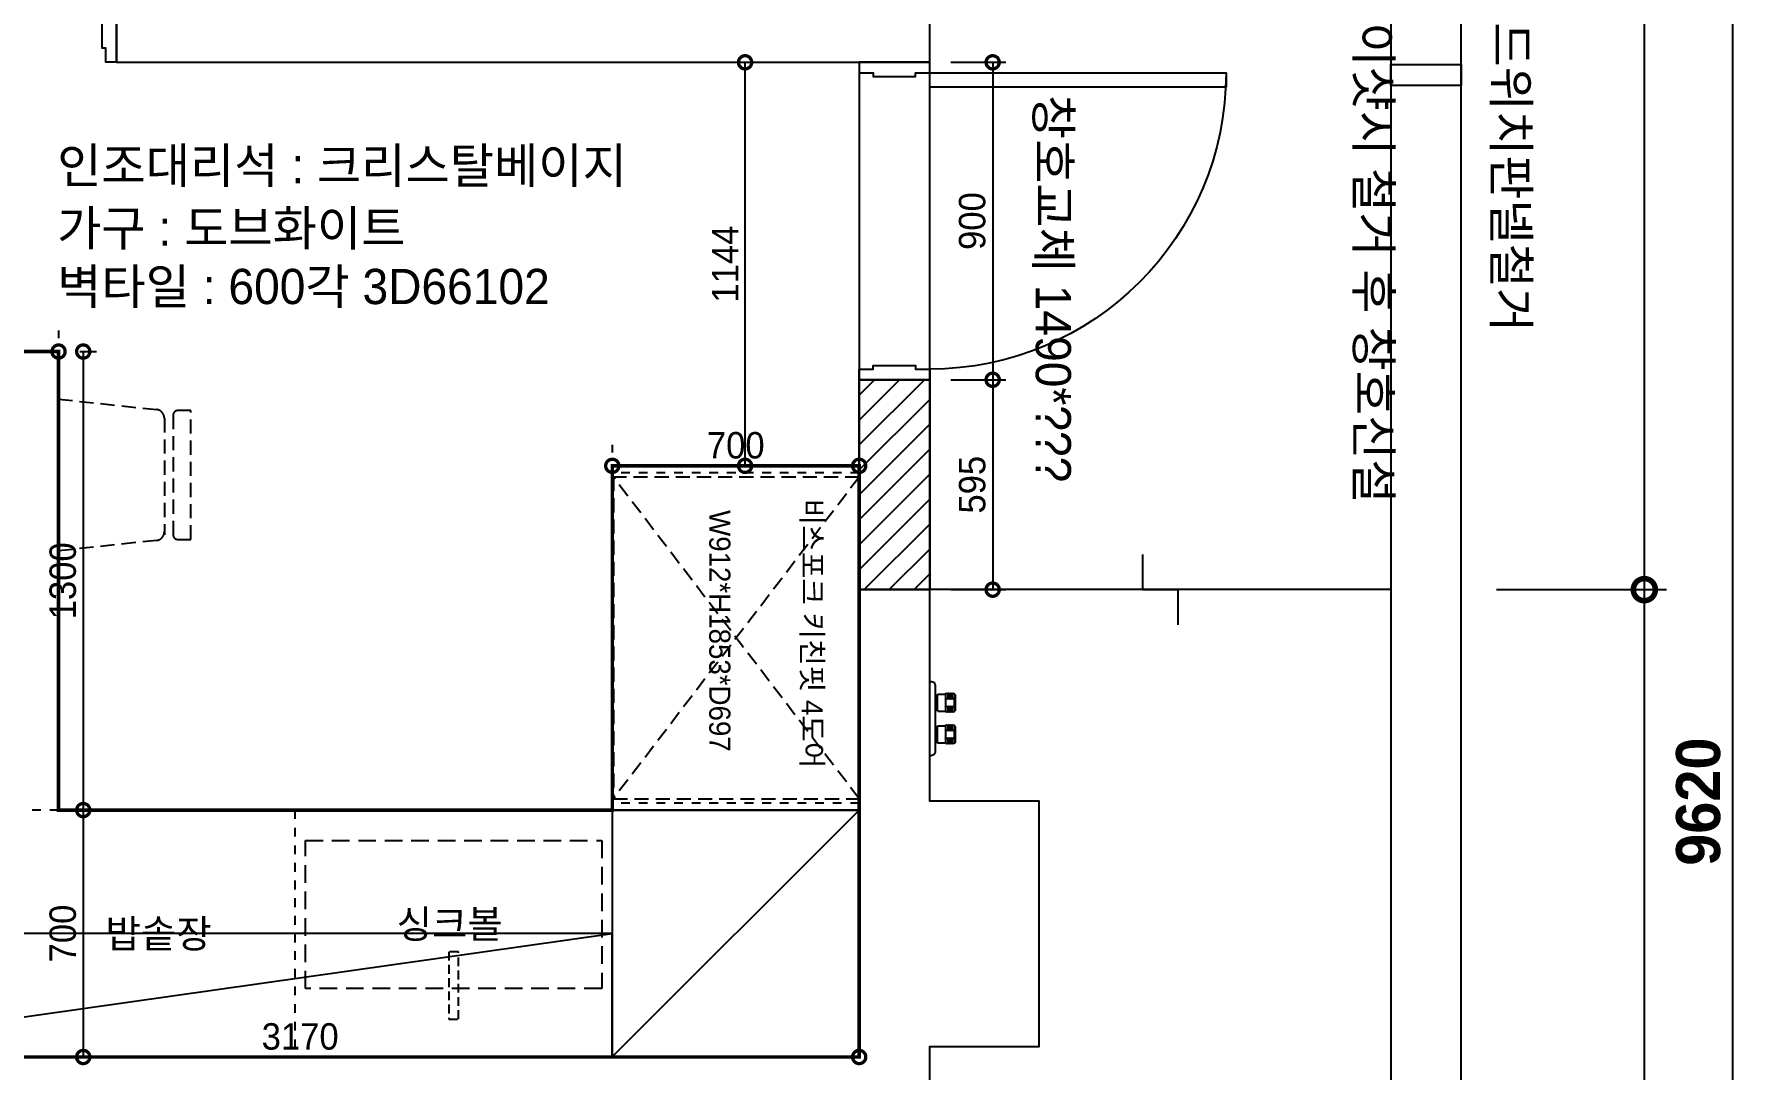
# Model space of a CAD drawing. Header units: inches. Extents: x 157163 to 245256, y -61743 to -20857.
# Drawn here: x 213614 to 218491, y -29736 to -26801 of the extents above; entities that cross this region are included whole.
import ezdxf

# ---------------------------------------------------------------- set-up
doc = ezdxf.new("R2010")
doc.units = ezdxf.units.IN
doc.header["$LTSCALE"] = 50
doc.header["$MEASUREMENT"] = 0
for name, pattern in [('DASHED', [0.75, 0.5, -0.25]), ('DASHEDX2', [1.5, 1, -0.5]), ('DH-HID2', [1.2, 0.8, -0.4]), ('HID', [2.5, 1.5, -1]), ('HID2', [1, 0.5, -0.5])]:
    doc.linetypes.add(name, pattern=pattern)
for name, color, linetype in [('0-ELC TEXT', 7, 'Continuous'), ('03-WAL NEW', 3, 'Continuous'), ('04-WIN', 4, 'Continuous'), ('06-FUR', 6, 'Continuous'), ('07-DIM WAL', 5, 'Continuous'), ('CO-DO-FR', 7, 'Continuous'), ('CO-DOOR', 8, 'Continuous'), ('F-WALL1', 2, 'Continuous'), ('fin', 5, 'Continuous'), ('FU-FURM', 251, 'DH-HID2'), ('FUR', 8, 'DASHED'), ('설비', 140, 'Continuous')]:
    doc.layers.add(name, color=color, linetype=linetype)
doc.styles.add('넥슨고딕', font='NEXONLv1GothicBold.ttf')
doc.styles.add('스타일1', font='HY울릉도M.TTF')
doc.styles.add('코레일둥고', font='Korail_Round_Gothic_Medium.ttf')
doc.dimstyles.new('30', dxfattribs={"dimscale": 30, "dimtxt": 2.5, "dimasz": 2.5, "dimexe": 1.25, "dimexo": 2, "dimtad": 1, "dimdec": 0, "dimtxsty": '스타일1', "dimblk": 'DOTSMALL', "dimcen": 2.5, "dimclrd": 1, "dimclre": 1, "dimclrt": 7, "dimadec": 0, "dimazin": 0, "dimtfac": 1, "dimtdec": 0, "dimtix": 1, "dimtmove": 0, "dimatfit": 3, "dimldrblk": 'DOTSMALL', "dimfxl": 1.25, "dimarcsym": 0})
doc.dimstyles.new('50', dxfattribs={"dimscale": 50, "dimtxt": 2.5, "dimasz": 2.5, "dimexe": 1.25, "dimexo": 2, "dimtad": 1, "dimdec": 0, "dimtxsty": '넥슨고딕', "dimblk": 'DOTSMALL', "dimcen": 2.5, "dimclrd": 1, "dimclre": 1, "dimclrt": 7, "dimadec": 0, "dimazin": 0, "dimtfac": 1, "dimtdec": 0, "dimtix": 1, "dimtmove": 0, "dimatfit": 3, "dimldrblk": 'DOTSMALL', "dimfxl": 1.25, "dimarcsym": 0})

# ---------------------------------------------------------------- blocks, each defined once
blk = doc.blocks.new('_DOTSMALL')
at = {"color": 0, "linetype": 'ByBlock', "const_width": 0.5}
blk.add_lwpolyline([(-0.0625, 0, 1), (0.0625, 0, 1)], format="xyb", close=True, dxfattribs=at)
blk = doc.blocks.new('*D15')
at = {"layer": '07-DIM WAL', "color": 1, "lineweight": -2, "transparency": 16777216}
for p, q in [((217759.3, -24165.9), (218490.8, -24165.9)), ((218428.3, -24165.9), (218428.3, -33785.9)), ((217759.3, -33785.9), (218490.8, -33785.9))]:
    blk.add_line(p, q, dxfattribs=at)
at = {"layer": 'Defpoints', "color": 0, "transparency": 16777216}
for p in [(217659.3, -24165.9), (217659.3, -33785.9), (218428.3, -33785.9)]:
    blk.add_point(p, dxfattribs=at)
at = {"layer": '07-DIM WAL', "color": 1, "lineweight": -2, "transparency": 16777216, "xscale": 125, "yscale": 125, "zscale": 125}
for p, rotation in [((218428.3, -24165.9), 90), ((218428.3, -33785.9), 270)]:
    blk.add_blockref('_DOTSMALL', p, dxfattribs=dict(at, rotation=rotation))
at = {"layer": '07-DIM WAL', "color": 7, "transparency": 16777216, "insert": (218331.5, -28975.9), "char_height": 125, "attachment_point": 5, "rotation": 90, "style": '넥슨고딕'}
blk.add_mtext('9620', dxfattribs=at)
blk = doc.blocks.new('*D17')
at = {"layer": '07-DIM WAL', "color": 1, "lineweight": -2, "transparency": 16777216}
for p, q in [((217759.3, -28374.9), (218240.8, -28374.9)), ((218178.3, -31982.9), (218178.3, -28374.9)), ((217759.3, -31982.9), (218240.8, -31982.9))]:
    blk.add_line(p, q, dxfattribs=at)
at = {"layer": 'Defpoints', "color": 0, "transparency": 16777216}
for p in [(217659.3, -28374.9), (218178.3, -28374.9), (217659.3, -31982.9)]:
    blk.add_point(p, dxfattribs=at)
at = {"layer": '07-DIM WAL', "color": 1, "lineweight": -2, "transparency": 16777216, "xscale": 125, "yscale": 125, "zscale": 125}
for p, rotation in [((218178.3, -28374.9), 90), ((218178.3, -31982.9), 270)]:
    blk.add_blockref('_DOTSMALL', p, dxfattribs=dict(at, rotation=rotation))
at = {"layer": '07-DIM WAL', "color": 7, "transparency": 16777216, "insert": (218081.5, -30178.9), "char_height": 125, "attachment_point": 5, "rotation": 90, "style": '넥슨고딕'}
blk.add_mtext('3608', dxfattribs=at)
blk = doc.blocks.new('*D18')
at = {"layer": '07-DIM WAL', "color": 1, "lineweight": -2, "transparency": 16777216}
for p, q in [((217759.3, -24165.9), (218240.8, -24165.9)), ((218178.3, -28374.9), (218178.3, -24165.9)), ((217759.3, -28374.9), (218240.8, -28374.9))]:
    blk.add_line(p, q, dxfattribs=at)
at = {"layer": 'Defpoints', "color": 0, "transparency": 16777216}
for p in [(217659.3, -24165.9), (218178.3, -24165.9), (217659.3, -28374.9)]:
    blk.add_point(p, dxfattribs=at)
at = {"layer": '07-DIM WAL', "color": 1, "lineweight": -2, "transparency": 16777216, "xscale": 125, "yscale": 125, "zscale": 125}
for p, rotation in [((218178.3, -24165.9), 90), ((218178.3, -28374.9), 270)]:
    blk.add_blockref('_DOTSMALL', p, dxfattribs=dict(at, rotation=rotation))
at = {"layer": '07-DIM WAL', "color": 7, "transparency": 16777216, "insert": (218081.5, -26270.4), "char_height": 125, "attachment_point": 5, "rotation": 90, "style": '넥슨고딕'}
blk.add_mtext('4209', dxfattribs=at)
blk = doc.blocks.new('A$C004A4CAE')
at = {"layer": 'fin', "color": 6}
for p, q in [((36, 69), (36, 70)), ((84, 69), (36, 69)), ((51, 63), (36, 63)), ((51, 57), (36, 57)), ((51, 51), (36, 51)), ((82, 72), (38, 72)), ((84, 63), (69, 63)), ((84, 57), (69, 57)), ((84, 51), (69, 51)), ((84, 69), (84, 70)), ((126, 69), (126, 70)), ((174, 69), (126, 69)), ((141, 63), (126, 63)), ((141, 57), (126, 57)), ((141, 51), (126, 51)), ((172, 72), (128, 72)), ((174, 63), (159, 63)), ((174, 57), (159, 57)), ((174, 51), (159, 51)), ((174, 69), (174, 70)), ((0, 0), (0, 5)), ((200, 15), (10, 15)), ((36, 23), (36, 45)), ((84, 45), (36, 45)), ((82, 21), (38, 21)), ((43, 15), (43, 21)), ((77, 15), (77, 21)), ((84, 23), (84, 45)), ((174, 45), (126, 45)), ((126, 23), (126, 45)), ((172, 21), (128, 21)), ((133, 15), (133, 21)), ((167, 15), (167, 21)), ((174, 23), (174, 45)), ((210, 0), (210, 5))]:
    blk.add_line(p, q, dxfattribs=at)
for centre, radius, start, end in [((36, 66), 3, 90, 270), ((36, 60), 3, 90, 270), ((36, 54), 3, 90, 270), ((36, 48), 3, 90, 270), ((38, 70), 2, 90, 180), ((51, 66), 3, 90, 270), ((51, 60), 3, 90, 270), ((51, 54), 3, 90, 270), ((51, 48), 3, 90, 270), ((69, 66), 3, 270, 90), ((69, 60), 3, 270, 90), ((69, 54), 3, 270, 90), ((69, 48), 3, 270, 90), ((82, 70), 2, 0, 90), ((84, 66), 3, 270, 90), ((84, 60), 3, 270, 90), ((84, 54), 3, 270, 90), ((84, 48), 3, 270, 90), ((126, 66), 3, 90, 270), ((126, 60), 3, 90, 270), ((126, 54), 3, 90, 270), ((126, 48), 3, 90, 270), ((128, 70), 2, 90, 180), ((141, 66), 3, 90, 270), ((141, 60), 3, 90, 270), ((141, 54), 3, 90, 270), ((141, 48), 3, 90, 270), ((159, 66), 3, 270, 90), ((159, 60), 3, 270, 90), ((159, 54), 3, 270, 90), ((159, 48), 3, 270, 90), ((172, 70), 2, 0, 90), ((174, 66), 3, 270, 90), ((174, 60), 3, 270, 90), ((174, 54), 3, 270, 90), ((174, 48), 3, 270, 90), ((10, 5), 10, 90, 180), ((38, 23), 2, 180, 270), ((82, 23), 2, 270, 0), ((128, 23), 2, 180, 270), ((172, 23), 2, 270, 0), ((200, 5), 10, 0, 90)]:
    blk.add_arc(centre, radius, start, end, dxfattribs=at)
blk = doc.blocks.new('VUDAUSEH')
for points in [[(216755.8, -28274.9), (216755.8, -28374.9), (216855.8, -28374.9), (216855.8, -28474.9)], [(217459.3, -28374.9), (216152.3, -28374.9)]]:
    blk.add_lwpolyline(points)
at = {"layer": '04-WIN'}
blk.add_lwpolyline([(217565.5, -33785.9), (217659.3, -33785.9), (217659.3, -23965.9), (217024.3, -23965.9), (217024.3, -24165.9), (217459.3, -24165.9), (217459.3, -33785.9), (217565.5, -33785.9)], dxfattribs=at)
for points in [[(215952.3, -28374.9), (216152.3, -28374.9), (216152.3, -26879.9), (215952.3, -26879.9)], [(217459.3, -26885.9), (217659.3, -26885.9), (217659.3, -26945.9), (217459.3, -26945.9)]]:
    blk.add_lwpolyline(points, close=True, dxfattribs=at)
at = {"layer": 'CO-DO-FR'}
blk.add_lwpolyline([(213846.3, -26701.9), (213846.3, -26879.9), (213816.3, -26879.9), (213816.3, -26839.9), (213806.3, -26839.9), (213806.3, -26741.9), (213816.3, -26741.9), (213816.3, -26701.9), (213846.3, -26701.9)], close=True, dxfattribs=at)
at = {"layer": 'F-WALL1'}
for p, q in [((216152.3, -26879.9), (216152.3, -26591.4)), ((213846.3, -26879.9), (213846.3, -26701.9)), ((213846.3, -26879.9), (216152.3, -26879.9))]:
    blk.add_line(p, q, dxfattribs=at)
blk.add_lwpolyline([(216152.3, -28374.9), (215952.3, -28374.9), (215952.3, -29699.9), (212682.3, -29699.9), (212682.3, -29854.9), (215977.3, -29854.9), (215977.3, -30482.9), (216152.3, -30482.9), (216152.3, -29669.9), (216462.3, -29669.9), (216462.3, -28974.9), (216152.3, -28974.9), (216152.3, -28374.9)], dxfattribs=at)
at = {"xscale": -1, "rotation": 270}
blk.add_blockref('A$C004A4CAE', (216152.3, -28845.4), dxfattribs=at)
blk = doc.blocks.new('D-001')
at = {"layer": 'CO-DO-FR'}
for points in [[(0, 200), (0, 0), (30, 0), (30, 40), (40, 40), (40, 160), (30, 160), (30, 200), (0, 200)], [(900, 200), (900, 0), (870, 0), (870, 40), (860, 40), (860, 160), (870, 160), (870, 200), (900, 200)]]:
    blk.add_lwpolyline(points, close=True, dxfattribs=at)
at = {"layer": 'CO-DOOR'}
blk.add_lwpolyline([(830, 1040), (830, 200), (870, 200), (870, 1040)], close=True, dxfattribs=at)
blk.add_arc((870, 200), 840, 90, 180, dxfattribs=at)
blk = doc.blocks.new('*D139')
at = {"layer": '07-DIM WAL', "color": 1, "lineweight": -2, "transparency": 16777216}
for p, q in [((216212.3, -26879.9), (216368.2, -26879.9)), ((216330.7, -26879.9), (216330.7, -27779.9)), ((216212.3, -27779.9), (216368.2, -27779.9))]:
    blk.add_line(p, q, dxfattribs=at)
at = {"layer": 'Defpoints', "color": 0, "transparency": 16777216}
for p in [(216152.3, -26879.9), (216152.3, -27779.9), (216330.7, -27779.9)]:
    blk.add_point(p, dxfattribs=at)
at = {"layer": '07-DIM WAL', "color": 1, "lineweight": -2, "transparency": 16777216, "xscale": 75, "yscale": 75, "zscale": 75}
for p, rotation in [((216330.7, -26879.9), 90), ((216330.7, -27779.9), 270)]:
    blk.add_blockref('_DOTSMALL', p, dxfattribs=dict(at, rotation=rotation))
at = {"layer": '07-DIM WAL', "color": 7, "transparency": 16777216, "insert": (216272.9, -27329.9), "char_height": 75, "attachment_point": 5, "rotation": 90, "style": '스타일1'}
blk.add_mtext('900', dxfattribs=at)
blk = doc.blocks.new('*D140')
at = {"layer": '07-DIM WAL', "color": 1, "lineweight": -2, "transparency": 16777216}
for p, q in [((216212.3, -27779.9), (216368.2, -27779.9)), ((216330.7, -27779.9), (216330.7, -28374.9)), ((216212.3, -28374.9), (216368.2, -28374.9))]:
    blk.add_line(p, q, dxfattribs=at)
at = {"layer": 'Defpoints', "color": 0, "transparency": 16777216}
for p in [(216152.3, -27779.9), (216152.3, -28374.9), (216330.7, -28374.9)]:
    blk.add_point(p, dxfattribs=at)
at = {"layer": '07-DIM WAL', "color": 1, "lineweight": -2, "transparency": 16777216, "xscale": 75, "yscale": 75, "zscale": 75}
for p, rotation in [((216330.7, -27779.9), 90), ((216330.7, -28374.9), 270)]:
    blk.add_blockref('_DOTSMALL', p, dxfattribs=dict(at, rotation=rotation))
at = {"layer": '07-DIM WAL', "color": 7, "transparency": 16777216, "insert": (216273, -28077.4), "char_height": 75, "attachment_point": 5, "rotation": 90, "style": '스타일1'}
blk.add_mtext('595', dxfattribs=at)
blk = doc.blocks.new('*D142')
at = {"layer": '07-DIM WAL', "color": 1, "lineweight": -2, "transparency": 16777216}
for p, q in [((215628.7, -28023.9), (215628.7, -26879.9)), ((215662.3, -26879.9), (215666.2, -26879.9)), ((215662.3, -28023.9), (215666.2, -28023.9))]:
    blk.add_line(p, q, dxfattribs=at)
at = {"layer": 'Defpoints', "color": 0, "transparency": 16777216}
for p in [(215602.3, -26879.9), (215628.7, -26879.9), (215602.3, -28023.9)]:
    blk.add_point(p, dxfattribs=at)
at = {"layer": '07-DIM WAL', "color": 1, "lineweight": -2, "transparency": 16777216, "xscale": 75, "yscale": 75, "zscale": 75}
for p, rotation in [((215628.7, -26879.9), 90), ((215628.7, -28023.9), 270)]:
    blk.add_blockref('_DOTSMALL', p, dxfattribs=dict(at, rotation=rotation))
at = {"layer": '07-DIM WAL', "color": 7, "transparency": 16777216, "insert": (215572.4, -27451.9), "char_height": 75, "attachment_point": 5, "rotation": 90, "style": '스타일1'}
blk.add_mtext('1144', dxfattribs=at)
blk = doc.blocks.new('*D189')
at = {"layer": '07-DIM WAL', "color": 1, "lineweight": -2, "transparency": 16777216}
for p, q in [((212782.3, -29639.9), (212782.3, -29662.4)), ((215952.3, -29639.9), (215952.3, -29662.4)), ((215952.3, -29699.9), (212782.3, -29699.9))]:
    blk.add_line(p, q, dxfattribs=at)
at = {"layer": 'Defpoints', "color": 0, "transparency": 16777216}
for p in [(212782.3, -29699.9), (212782.3, -29699.9), (215952.3, -29699.9)]:
    blk.add_point(p, dxfattribs=at)
at = {"layer": '07-DIM WAL', "color": 1, "lineweight": -2, "transparency": 16777216, "xscale": 75, "yscale": 75, "zscale": 75, "rotation": 180}
blk.add_blockref('_DOTSMALL', (212782.3, -29699.9), dxfattribs=at)
at = {"layer": '07-DIM WAL', "color": 1, "lineweight": -2, "transparency": 16777216, "xscale": 75, "yscale": 75, "zscale": 75}
blk.add_blockref('_DOTSMALL', (215952.3, -29699.9), dxfattribs=at)
at = {"layer": '07-DIM WAL', "color": 7, "linetype": 'HID', "transparency": 16777216, "insert": (214367.3, -29642.1), "char_height": 75, "attachment_point": 5, "style": '스타일1'}
blk.add_mtext('3170', dxfattribs=at)
blk = doc.blocks.new('*D212')
at = {"layer": '07-DIM WAL', "color": 1, "lineweight": -2, "transparency": 16777216}
for p, q in [((213742.3, -27699.9), (213789.8, -27699.9)), ((213752.3, -27699.9), (213752.3, -28999.9)), ((213742.3, -28999.9), (213789.8, -28999.9))]:
    blk.add_line(p, q, dxfattribs=at)
at = {"layer": 'Defpoints', "color": 0, "transparency": 16777216}
for p in [(213682.3, -27699.9), (213682.3, -28999.9), (213752.3, -28999.9)]:
    blk.add_point(p, dxfattribs=at)
at = {"layer": '07-DIM WAL', "color": 1, "lineweight": -2, "transparency": 16777216, "xscale": 75, "yscale": 75, "zscale": 75}
for p, rotation in [((213752.3, -27699.9), 90), ((213752.3, -28999.9), 270)]:
    blk.add_blockref('_DOTSMALL', p, dxfattribs=dict(at, rotation=rotation))
at = {"layer": '07-DIM WAL', "color": 7, "linetype": 'HID', "transparency": 16777216, "insert": (213694.6, -28349.9), "char_height": 75, "attachment_point": 5, "rotation": 90, "style": '스타일1'}
blk.add_mtext('1300', dxfattribs=at)
blk = doc.blocks.new('*D213')
at = {"layer": '07-DIM WAL', "color": 1, "lineweight": -2, "transparency": 16777216}
for p, q in [((212782.3, -27639.9), (212782.3, -27662.4)), ((213682.3, -27639.9), (213682.3, -27662.4)), ((213682.3, -27699.9), (212782.3, -27699.9))]:
    blk.add_line(p, q, dxfattribs=at)
at = {"layer": 'Defpoints', "color": 0, "transparency": 16777216}
for p in [(212782.3, -27699.9), (212782.3, -27699.9), (213682.3, -27699.9)]:
    blk.add_point(p, dxfattribs=at)
at = {"layer": '07-DIM WAL', "color": 1, "lineweight": -2, "transparency": 16777216, "xscale": 75, "yscale": 75, "zscale": 75, "rotation": 180}
blk.add_blockref('_DOTSMALL', (212782.3, -27699.9), dxfattribs=at)
at = {"layer": '07-DIM WAL', "color": 1, "lineweight": -2, "transparency": 16777216, "xscale": 75, "yscale": 75, "zscale": 75}
blk.add_blockref('_DOTSMALL', (213682.3, -27699.9), dxfattribs=at)
at = {"layer": '07-DIM WAL', "color": 7, "linetype": 'HID', "transparency": 16777216, "insert": (213232.3, -27642.1), "char_height": 75, "attachment_point": 5, "style": '스타일1'}
blk.add_mtext('900', dxfattribs=at)
blk = doc.blocks.new('*D215')
at = {"layer": '07-DIM WAL', "color": 1, "lineweight": -2, "transparency": 16777216}
for p, q in [((213742.3, -28999.9), (213789.8, -28999.9)), ((213752.3, -28999.9), (213752.3, -29699.9)), ((213812.3, -29699.9), (213789.8, -29699.9))]:
    blk.add_line(p, q, dxfattribs=at)
at = {"layer": 'Defpoints', "color": 0, "transparency": 16777216}
for p in [(213682.3, -28999.9), (213752.3, -29699.9), (213752.3, -29699.9)]:
    blk.add_point(p, dxfattribs=at)
at = {"layer": '07-DIM WAL', "color": 1, "lineweight": -2, "transparency": 16777216, "xscale": 75, "yscale": 75, "zscale": 75}
for p, rotation in [((213752.3, -28999.9), 90), ((213752.3, -29699.9), 270)]:
    blk.add_blockref('_DOTSMALL', p, dxfattribs=dict(at, rotation=rotation))
at = {"layer": '07-DIM WAL', "color": 7, "linetype": 'HID', "transparency": 16777216, "insert": (213694.6, -29349.9), "char_height": 75, "attachment_point": 5, "rotation": 90, "style": '스타일1'}
blk.add_mtext('700', dxfattribs=at)
blk = doc.blocks.new('*D216')
at = {"layer": '07-DIM WAL', "color": 1, "lineweight": -2, "transparency": 16777216}
for p, q in [((215252.3, -27963.9), (215252.3, -27986.4)), ((215952.3, -27963.9), (215952.3, -27986.4)), ((215952.3, -28023.9), (215252.3, -28023.9))]:
    blk.add_line(p, q, dxfattribs=at)
at = {"layer": 'Defpoints', "color": 0, "transparency": 16777216}
for p in [(215252.3, -28023.9), (215252.3, -28023.9), (215952.3, -28023.9)]:
    blk.add_point(p, dxfattribs=at)
at = {"layer": '07-DIM WAL', "color": 1, "lineweight": -2, "transparency": 16777216, "xscale": 75, "yscale": 75, "zscale": 75, "rotation": 180}
blk.add_blockref('_DOTSMALL', (215252.3, -28023.9), dxfattribs=at)
at = {"layer": '07-DIM WAL', "color": 1, "lineweight": -2, "transparency": 16777216, "xscale": 75, "yscale": 75, "zscale": 75}
blk.add_blockref('_DOTSMALL', (215952.3, -28023.9), dxfattribs=at)
at = {"layer": '07-DIM WAL', "color": 7, "transparency": 16777216, "insert": (215602.3, -27966.1), "char_height": 75, "attachment_point": 5, "style": '스타일1'}
blk.add_mtext('700', dxfattribs=at)

msp = doc.modelspace()

# ---------------------------------------------------------------- hatches: boundary and pattern name
at = {"layer": '03-WAL NEW'}
h = msp.add_hatch(dxfattribs=at)
h.set_pattern_fill('_USER', color=256, scale=50, angle=225, pattern_type=0)
h.set_pattern_definition([(225, (-5171.903, -27623.146), (35.355339, -35.355339), [])])
h.paths.add_polyline_path([(215952.3, -27779.9), (216152.3, -27779.9), (216152.3, -28374.9), (215952.3, -28374.9)])

# ---------------------------------------------------------------- linework, layer by layer
msp.add_lwpolyline([(215952.3, -27779.9), (216152.3, -27779.9), (216152.3, -28374.9), (215952.3, -28374.9)], close=True, dxfattribs=at)
at = {"layer": '06-FUR', "color": 8, "linetype": 'HID2'}
for p, q in [((215952.3, -28043.9), (215252.3, -28043.9)), ((213682.3, -28999.9), (213582.3, -28999.9)), ((213752.3, -28999.9), (213752.3, -29699.9)), ((214352.3, -28999.9), (214352.3, -29699.9)), ((215952.3, -28979.9), (215252.3, -28979.9))]:
    msp.add_line(p, q, dxfattribs=at)
at = {"layer": '06-FUR'}
for p, q in [((215252.3, -28999.9), (215252.3, -29699.9)), ((215952.3, -28999.9), (215252.3, -29699.9)), ((212782.3, -29699.9), (215252.3, -29349.9))]:
    msp.add_line(p, q, dxfattribs=at)
msp.add_lwpolyline([(212782.3, -27699.9), (212782.3, -29699.9), (215952.3, -29699.9), (215952.3, -28999.9), (213682.3, -28999.9), (213682.3, -27699.9), (212782.3, -27699.9)], dxfattribs=at)
for points in [[(215252.3, -28999.9), (215952.3, -28999.9), (215952.3, -28023.9), (215252.3, -28023.9)], [(215252.3, -29349.9), (212782.3, -29349.9), (212782.3, -29699.9), (215252.3, -29699.9)]]:
    msp.add_lwpolyline(points, close=True, dxfattribs=at)
at = {"layer": '06-FUR', "color": 7, "linetype": 'DASHEDX2'}
msp.add_lwpolyline([(214382.3, -29086), (215222.3, -29086), (215222.3, -29506), (214382.3, -29506)], close=True, dxfattribs=at)
at = {"layer": 'FU-FURM'}
for p, q in [((213682.3, -27834.8), (213960.7, -27864.4)), ((213982.3, -27889.2), (213982.3, -28219.9)), ((214007.3, -27879.8), (214007.3, -28219.9)), ((214057.3, -27867.3), (214019.8, -27867.3)), ((214057.3, -28232.4), (214057.3, -27867.3)), ((213960.7, -28235.3), (213682.3, -28264.9)), ((214019.8, -28232.4), (214057.3, -28232.4))]:
    msp.add_line(p, q, dxfattribs=at)
at = {"layer": 'FU-FURM', "color": 7}
for p, q in [((215952.3, -28055.9), (215255.3, -28967.9)), ((215952.3, -28967.9), (215255.3, -28055.9))]:
    msp.add_line(p, q, dxfattribs=at)
msp.add_lwpolyline([(215255.3, -28055.9), (215255.3, -28967.9), (215952.3, -28967.9), (215952.3, -28055.9)], close=True, dxfattribs=at)
at = {"layer": 'FU-FURM'}
for centre, radius, start, end in [((213957.3, -27889.2), 25, 0, 82.4054), ((214019.8, -27879.8), 12.5, 90, 180), ((213957.3, -28210.5), 25, 277.5946, 0), ((214019.8, -28219.9), 12.5, 180, 270)]:
    msp.add_arc(centre, radius, start, end, dxfattribs=at)
at = {"layer": 'FUR'}
msp.add_lwpolyline([(214816, -29592.4), (214816, -29401.5), (214788.7, -29401.5), (214788.7, -29592.4)], close=True, dxfattribs=at)
at = {"layer": '설비', "color": 140, "linetype": 'HID', "const_width": 10}
msp.add_lwpolyline([(212782.3, -29699.9), (215952.3, -29699.9), (215952.3, -28023.9), (215252.3, -28023.9), (215252.3, -28999.9), (213682.3, -28999.9), (213682.3, -27699.9), (212782.3, -27699.9), (212782.3, -29699.9)], dxfattribs=at)

# ---------------------------------------------------------------- block references
msp.add_blockref('VUDAUSEH', (0, 0))
at = {"layer": 'CO-DOOR', "xscale": -1, "rotation": 270}
msp.add_blockref('D-001', (215952.3, -27779.9), dxfattribs=at)

# ---------------------------------------------------------------- texts
at = {"layer": '0-ELC TEXT', "style": '코레일둥고'}
for s, height, p in [('하이샷시 철거 후 창호신설', 100, (217360.7, -26641.1)), ('샌드위치판넬철거', 100, (217750.7, -26641.1)), ('창호교체 1490*???', 100, (216452.6, -26972.2)), ('비스포크 키친핏 4도어', 60, (215788.9, -28117)), ('W912*H1853*D697', 60, (215527.1, -28149.4))]:
    msp.add_text(s, height=height, rotation=270, dxfattribs=at).set_placement(p)
at = {"layer": '0-ELC TEXT', "color": 7, "linetype": 'DASHEDX2', "style": '코레일둥고'}
for s, p in [('밥솥장', (213815.3, -29390.4)), ('싱크볼', (214640.7, -29363.1))]:
    msp.add_text(s, height=80, dxfattribs=at).set_placement(p)
at = {"layer": '설비', "color": 140, "style": '코레일둥고'}
for s, p in [('인조대리석 : 크리스탈베이지', (213678.4, -27222.7)), ('가구 : 도브화이트', (213678.4, -27399.9)), ('벽타일 : 600각 3D66102', (213678.4, -27565.4))]:
    msp.add_text(s, height=100, dxfattribs=at).set_placement(p)

# ---------------------------------------------------------------- dimensions: what is measured, and where the dimension line sits
at = {"layer": '07-DIM WAL'}
for base, p1, p2, dimstyle, picture, middle in [((218428.3, -33785.9), (217659.3, -24165.9), (217659.3, -33785.9), '50', '*D15', (218331.5, -28975.9)), ((218178.3, -24165.9), (217659.3, -28374.9), (217659.3, -24165.9), '50', '*D18', (218081.5, -26270.4)), ((215628.7, -26879.9), (215602.3, -28023.9), (215602.3, -26879.9), '30', '*D142', (215572.4, -27451.9)), ((216330.7, -27779.9), (216152.3, -26879.9), (216152.3, -27779.9), '30', '*D139', (216272.9, -27329.9)), ((213752.3, -28999.9), (213682.3, -27699.9), (213682.3, -28999.9), '30', '*D212', (213694.6, -28349.9)), ((216330.7, -28374.9), (216152.3, -27779.9), (216152.3, -28374.9), '30', '*D140', (216273, -28077.4)), ((218178.3, -28374.9), (217659.3, -31982.9), (217659.3, -28374.9), '50', '*D17', (218081.5, -30178.9)), ((213752.3, -29699.9), (213682.3, -28999.9), (213752.3, -29699.9), '30', '*D215', (213694.6, -29349.9))]:
    dim = msp.add_linear_dim(base=base, p1=p1, p2=p2, angle=90, dimstyle=dimstyle, dxfattribs=at)
    dim.commit()
    dim.dimension.update_dxf_attribs({"geometry": picture, "text_midpoint": middle})
for base, p1, p2, picture, middle in [((212782.3, -27699.9), (213682.3, -27699.9), (212782.3, -27699.9), '*D213', (213232.3, -27642.1)), ((215252.3, -28023.9), (215952.3, -28023.9), (215252.3, -28023.9), '*D216', (215602.3, -27966.1))]:
    dim = msp.add_linear_dim(base=base, p1=p1, p2=p2, dimstyle='30', dxfattribs=at)
    dim.commit()
    dim.dimension.update_dxf_attribs({"geometry": picture, "text_midpoint": middle})
dim = msp.add_linear_dim(base=(212782.3, -29699.9), p1=(215952.3, -29699.9), p2=(212782.3, -29699.9), dimstyle='30', override={"dimtfill": 0}, dxfattribs=at)
dim.commit()
dim.dimension.update_dxf_attribs({"geometry": '*D189', "text_midpoint": (214367.3, -29642.1)})

doc.saveas('drawing.dxf')
